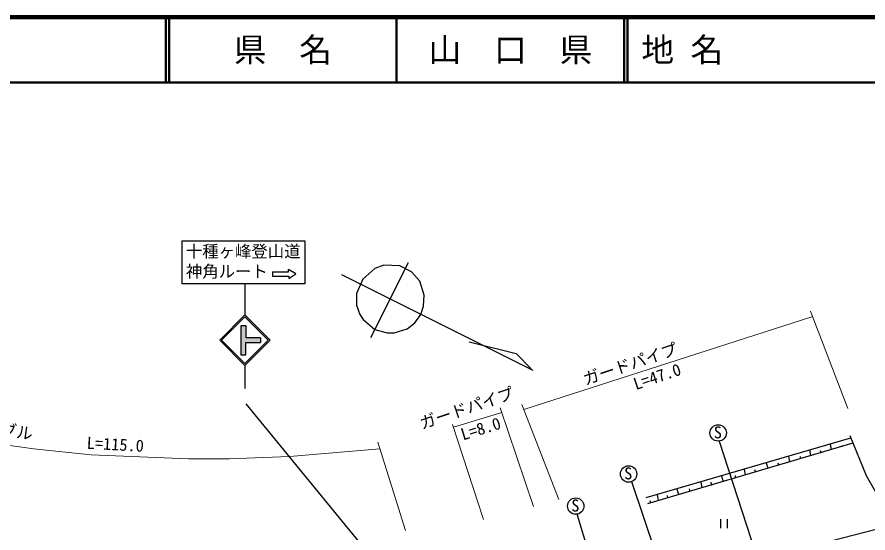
# Model space of a CAD drawing. Units: millimetres, scale not verified. Extents: x 40000 to 680000, y 20000 to 380000.
# Drawn here: x 275024 to 404987, y 301301 to 380000 of the extents above; entities that cross this region are included whole.
import ezdxf
from ezdxf.enums import TextEntityAlignment as Align

# ---------------------------------------------------------------- set-up
doc = ezdxf.new("R2010")
doc.units = ezdxf.units.MM
doc.header["$LTSCALE"] = 1000
for name, color, linetype, lineweight in [('M-BGD', 7, 'Continuous', 25), ('M-STR-HTXT', 7, 'Continuous', 13), ('M-STR-STRC', 7, 'Continuous', 25), ('M-TTL', 2, 'Continuous', 140), ('M-TTL-LINE', 7, 'Continuous', 50)]:
    doc.layers.add(name, color=color, linetype=linetype, lineweight=lineweight)
doc.layers.add('M-TTL-TXT', color=7, linetype='Continuous')
doc.styles.add('ＭＳ ゴシック', font='')
doc.styles.get('ＭＳ ゴシック').set_extended_font_data('MS Gothic')

msp = doc.modelspace()

# ---------------------------------------------------------------- hatches: boundary and pattern name
at = {"layer": 'M-STR-STRC'}
msp.add_hatch(color=256, dxfattribs=at).paths.add_polyline_path([(309194, 328474), (309194, 332892), (310024, 332892), (310024, 331051), (312210, 331051), (312210, 330330), (309993, 330330), (309993, 328474)])

# ---------------------------------------------------------------- linework, layer by layer
at = {"layer": 'M-BGD'}
for p, q in [((334756, 342491), (328999, 331061)), ((331031, 342152), (329676, 341644)), ((333486, 342068), (331031, 342152)), ((335264, 341136), (333486, 342068)), ((324596, 340713), (353806, 326150)), ((329676, 341644), (327813, 340036)), ((336534, 339697), (335264, 341136)), ((327813, 340036), (326882, 337834)), ((337211, 337580), (336534, 339697)), ((326882, 337834), (326882, 336056)), ((337127, 335887), (337211, 337580)), ((326882, 336056), (327390, 334617)), ((336703, 334617), (337127, 335887)), ((327390, 334617), (327898, 333855)), ((335772, 333347), (336703, 334617)), ((327898, 333855), (329676, 332331)), ((334587, 332416), (335772, 333347)), ((329676, 332331), (331539, 331823)), ((331539, 331823), (332639, 331823)), ((332639, 331823), (334587, 332416)), ((344069, 330468), (351266, 328690)), ((351266, 328690), (353552, 326320)), ((402235, 316160), (404691, 310064)), ((402320, 315736), (371078, 306677)), ((402659, 314974), (371332, 305746)), ((382254, 315313), (389027, 294654)), ((399187, 314805), (399357, 314043)), ((400965, 314636), (401135, 314551)), ((396055, 313958), (396224, 313112)), ((397663, 313874), (397833, 313535)), ((389451, 312011), (389705, 311164)), ((391229, 312011), (391313, 311672)), ((392837, 313027), (393007, 312096)), ((394615, 312942), (394615, 312604)), ((386064, 310995), (386233, 310148)), ((387673, 310995), (387757, 310656)), ((382593, 309979), (382847, 309132)), ((384709, 310064), (384709, 309725)), ((404691, 310064), (409263, 302020)), ((368877, 309132), (375735, 288897)), ((375819, 308032), (376073, 307185)), ((377682, 308032), (377767, 307608)), ((379460, 309048), (379629, 308201)), ((380984, 309048), (381069, 308540)), ((372771, 307185), (372941, 306254)), ((374295, 307016), (374380, 306592)), ((371671, 306254), (371755, 305915)), ((366760, 283648), (360556, 304162)), ((382486, 303425), (382486, 302025)), ((383536, 302025), (383536, 303425)), ((409009, 302528), (388096, 297194))]:
    msp.add_line(p, q, dxfattribs=at)
for centre in [(382109, 316555), (368427, 310299), (360349, 305394)]:
    msp.add_circle(centre, 1250, dxfattribs=at)
at = {"layer": 'M-STR-HTXT'}
for p, q in [((352422, 320113), (396540, 334298)), ((396224, 335125), (401897, 320308)), ((353891, 305322), (348808, 320378)), ((352113, 320901), (357785, 306423)), ((341699, 317430), (349045, 319677)), ((341529, 317853), (346271, 303375)), ((265075, 315906), (277521, 314128)), ((334333, 301682), (330132, 315142)), ((277521, 314128), (286327, 313196)), ((316637, 312942), (330444, 314143)), ((286327, 313196), (301228, 312604)), ((301228, 312604), (307493, 312604)), ((307493, 312604), (316637, 312942))]:
    msp.add_line(p, q, dxfattribs=at)
at = {"layer": 'M-STR-STRC'}
for p, q in [((300188, 345867), (319004, 345867)), ((300188, 345867), (300188, 339291)), ((319004, 345867), (319004, 339291)), ((314064, 341142), (314064, 340493)), ((314064, 341142), (314468, 341142)), ((314468, 341142), (316504, 341142)), ((317606, 340818), (316504, 341502)), ((316504, 341142), (316504, 341502)), ((316522, 340133), (317606, 340818)), ((319004, 339291), (300188, 339291)), ((309839, 339291), (309839, 334590)), ((314064, 340493), (316522, 340493)), ((316522, 340493), (316522, 340133)), ((305978, 330729), (309839, 334590)), ((306275, 330729), (309839, 334293)), ((309839, 334590), (313700, 330729)), ((309839, 334293), (313403, 330729)), ((310024, 332892), (309194, 332892)), ((309194, 332892), (309194, 328474)), ((310024, 331051), (310024, 332892)), ((309839, 326868), (305978, 330729)), ((309839, 327165), (306275, 330729)), ((313700, 330729), (309839, 326868)), ((313403, 330729), (309839, 327165)), ((309993, 328474), (309993, 330330)), ((309993, 330330), (312210, 330330)), ((312210, 331051), (310024, 331051)), ((312210, 331051), (312210, 330330)), ((309194, 328474), (309993, 328474)), ((309839, 326868), (309839, 323312)), ((309949, 320986), (348329, 274326))]:
    msp.add_line(p, q, dxfattribs=at)
at = {"layer": 'M-TTL'}
msp.add_line((680000, 380000), (40000, 380000), dxfattribs=at)
at = {"layer": 'M-TTL-LINE'}
for p, q in [((297750, 380000), (297750, 370000)), ((298250, 380000), (298250, 370000)), ((333000, 380000), (333000, 370000)), ((367750, 380000), (367750, 370000)), ((368250, 380000), (368250, 370000)), ((40000, 370000), (680000, 370000))]:
    msp.add_line(p, q, dxfattribs=at)

# ---------------------------------------------------------------- texts
at = {"layer": 'M-BGD', "style": 'ＭＳ ゴシック'}
for p in [(381431, 315181), (367748, 308925), (359670, 304021)]:
    msp.add_text('S', height=1833, dxfattribs=at).set_placement(p, align=Align.BOTTOM_LEFT)
at = {"layer": 'M-STR-HTXT', "style": 'ＭＳ ゴシック'}
for s, rotation, p in [('ガードパイプ', 18.617, (362019, 323307)), ('L=47.0', 18.617, (369707, 322571)), ('ガードパイプ', 18.617, (337051, 316569)), ('ガードケーブル', 351.806, (259895, 317449)), ('L=8.0', 17.2, (343295, 314881)), ('L=115.0', 356.809, (285600, 313604))]:
    msp.add_text(s, height=1833, rotation=rotation, dxfattribs=at).set_placement(p, align=Align.BOTTOM_LEFT)
at = {"layer": 'M-STR-STRC', "style": 'ＭＳ ゴシック'}
for s, p in [('十種ヶ峰登山道', (300820, 342798)), ('神角ルート', (300820, 339735))]:
    msp.add_text(s, height=1833, dxfattribs=at).set_placement(p, align=Align.BOTTOM_LEFT)
at = {"layer": 'M-TTL-TXT', "style": 'ＭＳ ゴシック'}
for s, p in [('県\u3000名', (315625, 375000)), ('山\u3000口\u3000県', (350375, 375000))]:
    msp.add_text(s, height=3666, dxfattribs=at).set_placement(p, align=Align.MIDDLE_CENTER)
msp.add_text('地 名', height=3666, dxfattribs=at).set_placement((370380, 375000), align=Align.MIDDLE_LEFT)

doc.saveas('drawing.dxf')
